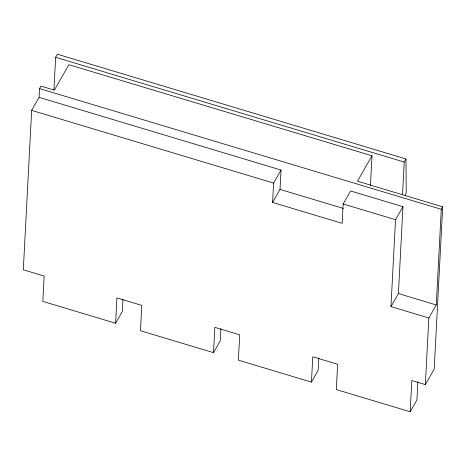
<?xml version="1.0" encoding="UTF-8"?>
<svg xmlns="http://www.w3.org/2000/svg" width="466" height="466" viewBox="0 0 466 466"><rect width="100%" height="100%" fill="white"/><g stroke="black" fill="none" stroke-linecap="round" stroke-linejoin="round"><path stroke-width="0.7" d="M370.441 185.474L371.996 155.79L68.881 64.71L54.376 90.142L40.961 86.111L39.546 88.592L39.086 97.347L31.659 110.378L23.3 269.797L44.154 276.064L42.825 301.385L115.597 323.253L122.319 311.469L122.96 299.166M53.934 89.944L55.64 57.318L57.405 54.231L405.991 158.976L406.212 192.341L405.263 195.638M115.597 323.253L116.925 297.931L141.786 305.399L140.458 330.726L213.521 352.675L220.243 340.891L220.89 328.594M213.521 352.675L214.849 327.353L239.71 334.827L238.388 360.148L311.445 382.103L318.167 370.313L318.814 358.016M311.445 382.103L312.773 356.775L337.64 364.249L336.312 389.57L410.185 411.769L411.822 380.541L425.347 384.607L428.842 317.993L390.968 306.611L398.401 293.586L402.956 206.683L350.589 190.949L343.157 203.974L342.143 223.331L272.587 202.43L273.606 183.074L281.033 170.049L39.086 97.347M272.587 202.43L280.019 189.406L281.033 170.049M390.968 306.611L395.523 219.707L402.956 206.683M402.519 194.683L404.232 162.063L405.991 158.976M417.856 381.829L416.907 399.985L410.185 411.769M428.842 317.993L436.269 304.968L441.285 209.304L442.7 206.822L357.492 181.222L371.996 155.79M442.7 206.822L434.195 369.101L425.347 384.607M55.64 57.318L404.232 162.063M39.546 88.592L441.285 209.304M31.659 110.378L273.606 183.074M343.157 203.974L395.523 219.707M280.019 189.406L343.314 208.424M398.401 293.586L436.269 304.968"/></g></svg>
